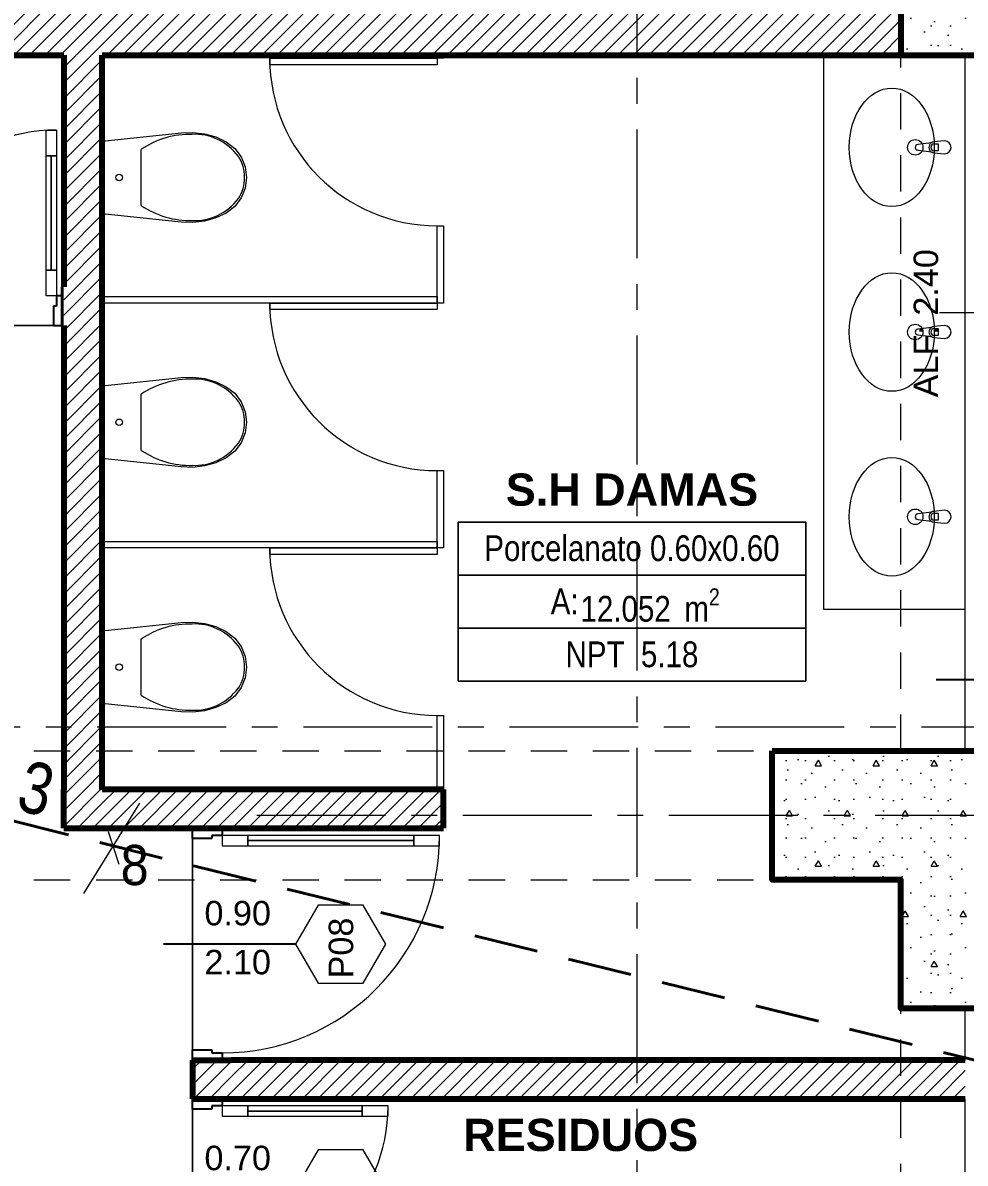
# Model space of a CAD drawing. Header units: inches. Extents: x -38 to 5698, y -33 to 92.
# Drawn here: x 140.161 to 143.82, y 15.8 to 20.225 of the extents above; entities that cross this region are included whole.
import ezdxf

# ---------------------------------------------------------------- set-up
doc = ezdxf.new("R2010")
doc.units = ezdxf.units.IN
doc.header["$MEASUREMENT"] = 0
doc.set_wipeout_variables(frame=1)
for name, pattern in [('A-PB$0$HIDDEN', [0.375, 0.25, -0.125]), ('CONTINUA', [0]), ('Hidden Line', [0.195611, 0.141111, -0.0545]), ('Punto & Raya', [0.65, 0.5, -0.075, 0, -0.075]), ('Wipeout_Contour', [1, 0, -1])]:
    doc.linetypes.add(name, pattern=pattern)
for name, color, linetype in [('02 _ ARQ _ ALB _ Ejes Generales', 7, 'Continuous'), ('02 _ ARQ _ ZON _ Espacio.3D', 7, 'Continuous'), ('08 _ STR _ EXT _ 06 Columnas', 7, 'Continuous'), ('08 _ STR _ EXT _ 09 Vigas', 7, 'Continuous'), ('Estructura - 04 MURO', 253, 'Continuous'), ('Interior - Sanitarios', 7, 'Continuous'), ('Marcador - Secciones', 251, 'Continuous')]:
    doc.layers.add(name, color=color, linetype=linetype)
for name, color, linetype, lineweight in [('distribucion a sub tableros', 210, 'CONTINUA', 40), ('Lineas Electr', 4, 'Continuous', 18), ('textos', 7, 'Continuous', 5)]:
    doc.layers.add(name, color=color, linetype=linetype, lineweight=lineweight)
doc.styles.add('Estilo_Generado_4', font='swisse.ttf')
doc.styles.add('Estilo_Generado_8', font='arialbd.ttf')
doc.styles.add('Estilo_Generado_9', font='ARIALN.TTF')
doc.styles.add('ROMANS 150', font='arial.ttf', dxfattribs={"width": 0.8, "height": 0.48})
doc.styles.add('SWISS', font='swisse.ttf')
pattern_1 = [(45, (92.500015, 3e-09), (-0.030052038, 0.030052038), [])]
pattern_2 = [(0, (92.5, 3e-09), (0, 0.3897114), [0.024375, -0.200625]), (0, (92.6125, 0.19486), (0, 0.3897114), [0.024375, -0.200625]), (60, (92.5, 3e-09), (-0.3375, 0.1948557), [0.024375, -0.200625]), (60, (92.725, 3e-09), (-0.3375, 0.1948557), [0.024375, -0.200625]), (120, (92.5244, 3e-09), (0.3375, 0.1948557), [0.024375, -0.200625]), (120, (92.7494, 3e-09), (0.3375, 0.1948557), [0.024375, -0.200625]), (0, (92.500015, 0.0375), (0, 0.075), [0, -0.075, 0, -0.1125]), (45, (92.537515, 0.0375), (-0.05303301, 0.05303301), [0, -0.05625, 0, -0.09375])]

msp = doc.modelspace()

# ---------------------------------------------------------------- hatches: boundary and pattern name
at = {"layer": '08 _ STR _ EXT _ 06 Columnas', "linetype": 'Continuous', "lineweight": 9}
h = msp.add_hatch(dxfattribs=at)
h.set_pattern_fill('HORMIGÓN_EN_MASA_0002', style=0, pattern_type=2)
h.set_pattern_definition(pattern_2)
h.paths.add_polyline_path([(143.07, 17.4), (143.07, 16.9), (143.57, 16.9), (143.57, 16.4), (144.07, 16.4), (144.07, 17.4)])

# ---------------------------------------------------------------- linework, layer by layer
at = {"layer": '02 _ ARQ _ ZON _ Espacio.3D', "color": 252, "linetype": 'Continuous', "lineweight": 13}
for p, q in [((143.2014, 18.2878), (141.8511, 18.2878)), ((141.8511, 18.2878), (141.8511, 17.6701)), ((141.8511, 18.2878), (143.2014, 18.2878)), ((141.8511, 18.0819), (141.8511, 18.2878)), ((143.2014, 17.6701), (143.2014, 18.2878)), ((143.2014, 18.2878), (143.2014, 18.0819)), ((143.2014, 18.0819), (141.8511, 18.0819)), ((141.8511, 18.0819), (143.2014, 18.0819)), ((141.8511, 17.876), (141.8511, 18.0819)), ((143.2014, 18.0819), (143.2014, 17.876)), ((143.2014, 17.876), (141.8511, 17.876)), ((141.8511, 17.876), (143.2014, 17.876)), ((141.8511, 17.6701), (141.8511, 17.876)), ((143.2014, 17.876), (143.2014, 17.6701)), ((141.8511, 17.6701), (143.2014, 17.6701)), ((143.2014, 17.6701), (141.8511, 17.6701))]:
    msp.add_line(p, q, dxfattribs=at)
at = {"layer": '02 _ ARQ _ ZON _ Espacio.3D', "color": 254, "linetype": 'Continuous', "lineweight": 0, "flags": 128}
msp.add_lwpolyline([(112.57, 17.4), (137.07, 17.4), (137.07, 16.25), (138.27, 16.25), (138.27, 15.5372), (139.92, 15.5372), (139.92, 15.1499), (140.82, 15.1499), (140.8204, 17.1), (140.32, 17.1), (140.32, 19.05), (138.17, 19.05), (138.17, 20.35)], dxfattribs=at)
at = {"layer": '02 _ ARQ _ ZON _ Espacio.3D', "color": 9, "linetype": 'Continuous', "lineweight": 5, "flags": 128}
for points in [[(138.32, 20.1), (138.32, 19.2), (139.62, 19.2), (139.62, 19.05), (140.32, 19.05), (140.32, 20.1)], [(140.47, 20.1), (140.47, 17.2499), (141.795, 17.2499), (141.795, 17.0999), (140.82, 17.0999), (140.82, 16.1999), (143.82, 16.1999), (143.82, 16.4), (143.57, 16.4), (143.57, 16.9), (143.07, 16.9), (143.07, 17.4), (143.82, 17.4), (143.82, 20.1)], [(140.97, 15.1499), (143.8199, 15.1499), (143.82, 16.0499), (140.82, 16.0499), (140.82, 15.3499), (140.97, 15.3499)]]:
    msp.add_lwpolyline(points, close=True, dxfattribs=at)
at = {"layer": '08 _ STR _ EXT _ 06 Columnas', "color": 7, "linetype": 'Continuous', "lineweight": 80, "flags": 128}
msp.add_lwpolyline([(143.07, 17.4), (144.07, 17.4), (144.07, 16.4), (143.57, 16.4), (143.57, 16.9), (143.07, 16.9)], close=True, dxfattribs=at)
at = {"layer": '08 _ STR _ EXT _ 09 Vigas', "color": 251, "linetype": 'Hidden Line', "lineweight": 13}
msp.add_line((137.07, 16.9), (143.57, 16.9), dxfattribs=at)
at = {"layer": 'Estructura - 04 MURO', "color": 165, "linetype": 'Continuous', "lineweight": 15}
for p, q in [((140.252, 19.709), (140.252, 19.809)), ((140.252, 19.809), (140.292, 19.809)), ((140.292, 19.809), (140.292, 19.709)), ((140.292, 19.709), (140.252, 19.709)), ((140.272, 19.709), (140.272, 19.265)), ((140.252, 19.165), (140.252, 19.265)), ((140.252, 19.265), (140.292, 19.265)), ((140.292, 19.265), (140.292, 19.165)), ((140.292, 19.165), (140.252, 19.165)), ((144.4731, 19.1), (143.72, 19.1)), ((141.0354, 17.072), (140.9354, 17.072)), ((140.9354, 17.072), (140.9354, 17.032)), ((141.0354, 17.032), (141.0354, 17.072)), ((141.6794, 17.052), (141.0354, 17.052)), ((141.7794, 17.072), (141.6794, 17.072)), ((141.6794, 17.072), (141.6794, 17.032)), ((141.7794, 17.032), (141.7794, 17.072)), ((140.9354, 17.032), (141.0354, 17.032)), ((141.6794, 17.032), (141.7794, 17.032)), ((141.0354, 16.0219), (140.9354, 16.0219)), ((140.9354, 16.0219), (140.9354, 15.9819)), ((141.0354, 15.9819), (141.0354, 16.0219)), ((141.5794, 16.0219), (141.4794, 16.0219)), ((141.4794, 16.0219), (141.4794, 15.9819)), ((141.5794, 15.9819), (141.5794, 16.0219)), ((140.9354, 15.9819), (141.0354, 15.9819)), ((141.4794, 16.0019), (141.0354, 16.0019)), ((141.4794, 15.9819), (141.5794, 15.9819))]:
    msp.add_line(p, q, dxfattribs=at)
at = {"layer": 'Estructura - 04 MURO', "color": 165, "linetype": 'Continuous', "lineweight": 25}
for p, q in [((140.32, 19.165), (140.292, 19.165)), ((140.292, 19.165), (140.292, 19.125)), ((140.32, 19.05), (140.32, 19.165)), ((140.292, 19.125), (140.28, 19.125)), ((140.28, 19.125), (140.28, 19.05)), ((140.28, 19.05), (140.32, 19.05)), ((140.8954, 17.06), (140.8204, 17.06)), ((140.9354, 17.072), (140.8954, 17.072)), ((140.8954, 17.072), (140.8954, 17.06)), ((140.8204, 16.24), (140.8954, 16.24)), ((140.8954, 16.24), (140.8954, 16.228)), ((140.8954, 16.228), (140.9354, 16.228)), ((140.9354, 16.0219), (140.8954, 16.0219)), ((140.8954, 16.0219), (140.8954, 16.0099)), ((140.8954, 16.0099), (140.8204, 16.0099))]:
    msp.add_line(p, q, dxfattribs=at)
at = {"layer": 'Estructura - 04 MURO', "color": 7, "linetype": 'Continuous', "lineweight": 80}
for p, q in [((140.32, 19.165), (140.32, 19.2)), ((140.32, 19.165), (140.32, 19.2)), ((140.32, 19.05), (140.32, 19.165)), ((140.32, 19.05), (140.32, 19.165)), ((140.32, 19.05), (140.32, 19.165))]:
    msp.add_line(p, q, dxfattribs=at)
at = {"layer": 'Estructura - 04 MURO', "color": 152, "linetype": 'Continuous', "lineweight": 25}
for p, q in [((144.22, 17.675), (143.7075, 17.675)), ((141.2204, 16.65), (140.7079, 16.65))]:
    msp.add_line(p, q, dxfattribs=at)
at = {"layer": 'Estructura - 04 MURO', "color": 165, "linetype": 'Continuous', "lineweight": 15, "flags": 128}
for points in [[(140.272, 19.709), (140.272, 19.265), (140.252, 19.265), (140.252, 19.709)], [(140.292, 19.709), (140.292, 19.265), (140.272, 19.265), (140.272, 19.709)], [(141.6794, 17.072), (141.0354, 17.072), (141.0354, 17.052), (141.6794, 17.052)], [(141.6794, 17.052), (141.0354, 17.052), (141.0354, 17.032), (141.6794, 17.032)], [(141.4794, 16.0219), (141.0354, 16.0219), (141.0354, 16.0019), (141.4794, 16.0019)], [(141.4794, 16.0019), (141.0354, 16.0019), (141.0354, 15.9819), (141.4794, 15.9819)]]:
    msp.add_lwpolyline(points, close=True, dxfattribs=at)
at = {"layer": 'Estructura - 04 MURO', "color": 251, "linetype": 'Continuous', "lineweight": 13, "flags": 128}
for points in [[(141.5704, 16.65), (141.4829, 16.8016), (141.3079, 16.8016), (141.2204, 16.65), (141.3079, 16.4984), (141.4829, 16.4984)], [(141.5704, 15.6999), (141.4829, 15.8515), (141.3079, 15.8515), (141.2204, 15.6999), (141.3079, 15.5484), (141.4829, 15.5484)]]:
    msp.add_lwpolyline(points, close=True, dxfattribs=at)
at = {"layer": 'Estructura - 04 MURO', "color": 7, "linetype": 'Continuous', "lineweight": 15}
for centre, radius, start, end in [((140.292, 19.165), 0.644, 90, 180), ((140.9354, 17.072), 0.844, 270, 0), ((140.9354, 16.0219), 0.644, 270, 0)]:
    msp.add_arc(centre, radius, start, end, dxfattribs=at)
at = {"layer": 'Interior - Sanitarios', "color": 205, "linetype": 'Continuous', "lineweight": 13}
for p, q in [((143.27, 20.1), (143.27, 17.95)), ((143.27, 20.1), (143.82, 20.1)), ((143.7002, 19.7553), (143.7151, 19.7553)), ((143.7151, 19.7553), (143.7151, 19.7281)), ((143.7151, 19.7281), (143.7002, 19.7281)), ((143.7002, 19.0386), (143.7151, 19.0386)), ((143.7151, 19.0386), (143.7151, 19.0114)), ((143.7151, 19.0114), (143.7002, 19.0114)), ((143.7002, 18.3219), (143.7151, 18.3219)), ((143.7151, 18.3219), (143.7151, 18.2947)), ((143.7151, 18.2947), (143.7002, 18.2947)), ((143.27, 17.95), (143.82, 17.95))]:
    msp.add_line(p, q, dxfattribs=at)
at = {"layer": 'Interior - Sanitarios', "color": 251, "linetype": 'Continuous', "lineweight": 13}
for p, q in [((140.6214, 19.6249), (140.6214, 19.7339)), ((140.6214, 19.516), (140.6214, 19.6249)), ((140.6214, 18.6749), (140.6214, 18.7839)), ((140.6214, 18.566), (140.6214, 18.6749)), ((140.6214, 17.7249), (140.6214, 17.8339)), ((140.6214, 17.616), (140.6214, 17.7249))]:
    msp.add_line(p, q, dxfattribs=at)
at = {"layer": 'Interior - Sanitarios', "color": 175, "linetype": 'Continuous', "lineweight": 13}
for p, q in [((141.77, 19.1499), (141.77, 19.4374)), ((141.77, 19.4374), (141.795, 19.4374)), ((141.795, 19.4374), (141.795, 19.1499)), ((141.77, 19.1374), (141.77, 19.1499)), ((141.795, 19.1374), (141.77, 19.1374)), ((141.795, 19.1499), (141.795, 19.1374)), ((141.77, 18.1999), (141.77, 18.4874)), ((141.77, 18.4874), (141.795, 18.4874)), ((141.795, 18.4874), (141.795, 18.1999)), ((141.77, 18.1874), (141.77, 18.1999)), ((141.795, 18.1874), (141.77, 18.1874)), ((141.795, 18.1999), (141.795, 18.1874))]:
    msp.add_line(p, q, dxfattribs=at)
at = {"layer": 'Interior - Sanitarios', "color": 175, "linetype": 'Continuous', "lineweight": 13, "flags": 128}
for points in [[(141.795, 20.0874), (141.77, 20.0874), (141.77, 20.0999), (141.795, 20.0999)], [(140.47, 19.1374), (140.47, 19.1624), (141.77, 19.1624), (141.77, 19.1374)], [(140.47, 18.1874), (140.47, 18.2124), (141.77, 18.2124), (141.77, 18.1874)], [(141.795, 17.2499), (141.77, 17.2499), (141.77, 17.5374), (141.795, 17.5374)]]:
    msp.add_lwpolyline(points, close=True, dxfattribs=at)
at = {"layer": 'Interior - Sanitarios', "color": 7, "linetype": 'Continuous', "lineweight": 13, "flags": 128}
for points in [[(141.77, 20.0624), (141.12, 20.0624), (141.12, 20.0874), (141.77, 20.0874)], [(141.77, 19.1124), (141.12, 19.1124), (141.12, 19.1374), (141.77, 19.1374)], [(141.77, 18.1624), (141.12, 18.1624), (141.12, 18.1874), (141.77, 18.1874)]]:
    msp.add_lwpolyline(points, close=True, dxfattribs=at)
at = {"layer": 'Interior - Sanitarios', "color": 251, "linetype": 'Continuous', "lineweight": 13, "flags": 128}
for points in [[(140.8667, 19.7944), (140.9103, 19.7819), (140.9513, 19.7629), (140.9839, 19.7373), (141.0088, 19.7043), (141.0245, 19.666), (141.03, 19.6249), (141.0245, 19.5839), (141.0088, 19.5456), (140.9839, 19.5125), (140.9513, 19.4869), (140.9103, 19.4679), (140.8667, 19.4555), (140.8218, 19.45), (140.7766, 19.4516), (140.47, 19.484), (140.47, 19.7659), (140.7766, 19.7983), (140.8218, 19.7998)], [(140.8667, 18.8444), (140.9103, 18.8319), (140.9513, 18.8129), (140.9839, 18.7873), (141.0088, 18.7543), (141.0245, 18.716), (141.03, 18.6749), (141.0245, 18.6339), (141.0088, 18.5956), (140.9839, 18.5625), (140.9513, 18.5369), (140.9103, 18.5179), (140.8667, 18.5055), (140.8218, 18.5), (140.7766, 18.5016), (140.47, 18.534), (140.47, 18.8159), (140.7766, 18.8483), (140.8218, 18.8498)], [(140.8667, 17.8944), (140.9103, 17.8819), (140.9513, 17.8629), (140.9839, 17.8373), (141.0088, 17.8043), (141.0245, 17.766), (141.03, 17.7249), (141.0245, 17.6839), (141.0088, 17.6456), (140.9839, 17.6125), (140.9513, 17.5869), (140.9103, 17.5679), (140.8667, 17.5555), (140.8218, 17.55), (140.7766, 17.5516), (140.47, 17.584), (140.47, 17.8659), (140.7766, 17.8983), (140.8218, 17.8998)]]:
    msp.add_lwpolyline(points, close=True, dxfattribs=at)
at = {"layer": 'Interior - Sanitarios', "color": 205, "linetype": 'Continuous', "lineweight": 13, "flags": 128}
for points in [[(143.74, 19.7667), (143.698, 19.7627, 0.12102), (143.6885, 19.7594), (143.6356, 19.7528, 0.882566), (143.6356, 19.7306), (143.6885, 19.7239, 0.12102), (143.698, 19.7207), (143.74, 19.7167, 1)], [(143.74, 19.05), (143.698, 19.046, 0.12102), (143.6885, 19.0427), (143.6356, 19.0361, 0.882566), (143.6356, 19.0139), (143.6885, 19.0073, 0.12102), (143.698, 19.004), (143.74, 19, 1)], [(143.74, 18.3333), (143.698, 18.3293, 0.12102), (143.6885, 18.3261), (143.6356, 18.3194, 0.882566), (143.6356, 18.2972), (143.6885, 18.2906, 0.12102), (143.698, 18.2873), (143.74, 18.2833, 1)]]:
    msp.add_lwpolyline(points, format="xyb", close=True, dxfattribs=at)
at = {"layer": 'Interior - Sanitarios', "color": 205, "linetype": 'Continuous', "lineweight": 13}
for centre in [(143.6261, 19.7417), (143.6261, 19.025), (143.6261, 18.3083)]:
    msp.add_circle(centre, 0.03, dxfattribs=at)
at = {"layer": 'Interior - Sanitarios', "color": 251, "linetype": 'Continuous', "lineweight": 13}
for centre in [(140.535, 19.6249), (140.535, 18.6749), (140.535, 17.7249)]:
    msp.add_circle(centre, 0.0127, dxfattribs=at)
at = {"layer": 'Interior - Sanitarios', "color": 7, "linetype": 'Continuous', "lineweight": 13}
for centre in [(141.77, 20.0874), (141.77, 19.1374), (141.77, 18.1874)]:
    msp.add_arc(centre, 0.65, 180, 270, dxfattribs=at)
at = {"layer": 'Interior - Sanitarios', "color": 205, "linetype": 'Continuous', "lineweight": 13}
for centre, radius, start, end in [((143.6999, 19.7417), 0.0211, 122.771, 237.229), ((143.7002, 19.7417), 0.0136, 90, 270), ((143.6999, 19.025), 0.0211, 122.771, 237.229), ((143.7002, 19.025), 0.0136, 90, 270), ((143.6999, 18.3083), 0.0211, 122.771, 237.229), ((143.7002, 18.3083), 0.0136, 90, 270)]:
    msp.add_arc(centre, radius, start, end, dxfattribs=at)
for centre in [(143.535, 19.7417), (143.535, 19.025), (143.535, 18.3083)]:
    msp.add_ellipse(centre, major_axis=(0, 0.23), ratio=0.717391, dxfattribs=at)
at = {"layer": 'Interior - Sanitarios', "color": 251, "linetype": 'Continuous', "lineweight": 13}
for centre, major_axis, start_param, end_param in [((140.8094, 19.3668), (0, 0.4253), 6.259569, 6.81259), ((140.8308, 19.5355), (0, 0.2569), 5.438328, 6.338917), ((140.9011, 19.6241), (0, 0.1385), 4.71825, 5.344893), ((140.9012, 19.6257), (0, 0.1385), 4.079884, 4.706528), ((140.8094, 19.883), (0, 0.4253), 2.61219, 3.165211), ((140.8308, 19.7144), (0, 0.2569), 3.085865, 3.986454), ((140.8094, 18.4168), (0, 0.4253), 6.259569, 6.81259), ((140.8308, 18.5855), (0, 0.2569), 5.438328, 6.338917), ((140.9011, 18.6741), (0, 0.1385), 4.71825, 5.344893), ((140.9012, 18.6757), (0, 0.1385), 4.079884, 4.706528), ((140.8308, 18.7644), (0, 0.2569), 3.085865, 3.986454), ((140.8094, 18.933), (0, 0.4253), 2.61219, 3.165211), ((140.8094, 17.4668), (0, 0.4253), 6.259569, 6.81259), ((140.8308, 17.6355), (0, 0.2569), 5.438328, 6.338917), ((140.9011, 17.7241), (0, 0.1385), 4.71825, 5.344893), ((140.9012, 17.7257), (0, 0.1385), 4.079884, 4.706528), ((140.8094, 17.983), (0, 0.4253), 2.61219, 3.165211), ((140.8308, 17.8144), (0, 0.2569), 3.085865, 3.986454)]:
    msp.add_ellipse(centre, major_axis=major_axis, ratio=0.875546, start_param=start_param, end_param=end_param, dxfattribs=at)

# ---------------------------------------------------------------- texts
at = {"layer": '02 _ ARQ _ ZON _ Espacio.3D', "color": 252, "lineweight": 25, "attachment_point": 2}
for s, insert, char_height, style in [('\\A1;{\\pqc;\\pt0;\\fArial|b1|i0|c0|p34;S.H DAMAS}', (142.5262, 18.4762), 0.125, 'Estilo_Generado_8'), ('\\A1;{\\pqc;\\pt0;\\fArial Narrow|b0|i0|c0|p34;Porcelanato 0.60x0.60}', (142.5262, 18.2363), 0.1, 'Estilo_Generado_9'), ('\\A1;{\\pqc;\\pt0;\\fArial Narrow|b0|i0|c0|p34;A: }', (142.2651, 18.03), 0.1, 'Estilo_Generado_9'), ('\\A1;{\\pqc;\\pt0,0.3;\\fArial Narrow|b0|i0|c0|p34;12.052\\fArial Narrow|b0|i0|c0|p34;\\A1{\\H.66x;\\S^  ;}\\fArial Narrow|b0|i0|c0|p34; m\\fArial Narrow|b0|i0|c0|p34;\\A1{\\H.66x;\\S2^  ;}}', (142.5968, 18.0304), 0.1, 'Estilo_Generado_9'), ('\\A1;{\\pqc;\\pt0;\\fArial Narrow|b0|i0|c0|p34;NPT  5.18}', (142.5262, 17.8246), 0.1, 'Estilo_Generado_9'), ('\\A1;{\\pqc;\\pt0;\\fArial|b1|i0|c0|p34;RESIDUOS}', (142.3271, 15.9721), 0.125, 'Estilo_Generado_8')]:
    msp.add_mtext(s, dxfattribs=dict(at, insert=insert, char_height=char_height, style=style))
at = {"layer": 'distribucion a sub tableros', "linetype": 'A-PB$0$HIDDEN', "lineweight": 40, "insert": (140.0044, 17.2879), "char_height": 0.2, "width": 2.149304, "attachment_point": 5, "rotation": 345.963, "style": 'ROMANS 150'}
msp.add_mtext('C-2,3', dxfattribs=at)
at = {"layer": 'Estructura - 04 MURO', "color": 251, "lineweight": 25, "char_height": 0.095, "attachment_point": 7, "style": 'Estilo_Generado_4'}
for s, insert, rotation in [('\\A1;{\\pql;\\pt0;\\fSwis721 Ex BT|b0|i0|c0|p34;ALF: 2.40\\fSwis721 Ex BT|b0|i0|c0|p34;\\A1{\\H.66x;\\S^  ;}\\fSwis721 Ex BT|b0|i0|c0|p34;\\fSwis721 Ex BT|b0|i0|c0|p34;}', (143.7425, 18.7713), 89.9996), ('\\A1;{\\pql;\\pt0;\\fSwis721 Ex BT|b0|i0|c0|p34;P08\\fSwis721 Ex BT|b0|i0|c0|p34;\\fSwis721 Ex BT|b0|i0|c0|p34;\\fSwis721 Ex BT|b0|i0|c0|p34;}', (141.4453, 16.5167), 90)]:
    msp.add_mtext(s, dxfattribs=dict(at, insert=insert, rotation=rotation))
for s, insert in [('\\A1;{\\pql;\\pt0;\\fSwis721 Ex BT|b0|i0|c0|p34;0.90\\fSwis721 Ex BT|b0|i0|c0|p34;\\A1{\\H.66x;\\S^  ;}\\fSwis721 Ex BT|b0|i0|c0|p34;\\fSwis721 Ex BT|b0|i0|c0|p34;}', (140.8664, 16.6949)), ('\\A1;{\\pql;\\pt0;\\fSwis721 Ex BT|b0|i0|c0|p34;2.10\\fSwis721 Ex BT|b0|i0|c0|p34;\\A1{\\H.66x;\\S^  ;}\\fSwis721 Ex BT|b0|i0|c0|p34;\\fSwis721 Ex BT|b0|i0|c0|p34;}', (140.8664, 16.505)), ('\\A1;{\\pql;\\pt0;\\fSwis721 Ex BT|b0|i0|c0|p34;0.70\\fSwis721 Ex BT|b0|i0|c0|p34;\\A1{\\H.66x;\\S^  ;}\\fSwis721 Ex BT|b0|i0|c0|p34;\\fSwis721 Ex BT|b0|i0|c0|p34;}', (140.8664, 15.745))]:
    msp.add_mtext(s, dxfattribs=dict(at, insert=insert))
at = {"layer": 'textos', "style": 'SWISS', "width": 0.9}
msp.add_text('8 ', height=0.156, dxfattribs=at).set_placement((140.541, 16.879))

# ---------------------------------------------------------------- next in the draw order: wipeouts: each hides what was drawn before it
at = {"color": 254, "linetype": 'Wipeout_Contour', "lineweight": 0, "ltscale": 3410.976089}
msp.add_wipeout([(138.32, 20.1), (143.57, 20.1), (143.57, 20.35), (138.32, 20.35)], dxfattribs=at).dxf.layer = 'Estructura - 04 MURO'
at = {"color": 254, "linetype": 'Wipeout_Contour', "lineweight": 0, "ltscale": 2556.818272}
msp.add_wipeout([(140.32, 17.25), (140.32, 17.1), (140.47, 17.25)], dxfattribs=at).dxf.layer = 'Estructura - 04 MURO'
at = {"color": 254, "linetype": 'Wipeout_Contour', "lineweight": 0, "ltscale": 3416.426187}
msp.add_wipeout([(140.9704, 16.0499), (143.82, 16.0499), (143.82, 16.1999), (140.9704, 16.1999)], dxfattribs=at).dxf.layer = 'Estructura - 04 MURO'

# ---------------------------------------------------------------- next in the draw order: hatches: boundary and pattern name
at = {"layer": '08 _ STR _ EXT _ 06 Columnas', "linetype": 'Continuous', "lineweight": 9}
h = msp.add_hatch(dxfattribs=at)
h.set_pattern_fill('HORMIGÓN_EN_MASA_0002', style=0, pattern_type=2)
h.set_pattern_definition(pattern_2)
h.paths.add_polyline_path([(143.57, 20.7), (143.57, 20.1), (144.07, 20.1), (144.07, 20.35), (144.07, 20.35), (144.07, 20.7)])
at = {"layer": 'Estructura - 04 MURO', "linetype": 'Continuous', "lineweight": 5}
h = msp.add_hatch(dxfattribs=at)
h.set_pattern_fill('LADRILLO_COMÚN_0002', color=252, style=0, pattern_type=2)
h.set_pattern_definition(pattern_1)
h.paths.add_polyline_path([(138.32, 20.1), (143.57, 20.1), (143.57, 20.35), (138.32, 20.35)])
h = msp.add_hatch(dxfattribs=at)
h.set_pattern_fill('LADRILLO_COMÚN_0002', color=252, style=0, pattern_type=2)
h.set_pattern_definition(pattern_1)
h.paths.add_polyline_path([(140.32, 17.25), (140.32, 17.1), (140.47, 17.25)])
h = msp.add_hatch(dxfattribs=at)
h.set_pattern_fill('LADRILLO_COMÚN_0002', color=252, style=0, pattern_type=2)
h.set_pattern_definition(pattern_1)
h.paths.add_polyline_path([(140.9704, 16.0499), (143.82, 16.0499), (143.82, 16.1999), (140.9704, 16.1999)])

# ---------------------------------------------------------------- next in the draw order: linework, layer by layer
at = {"layer": '08 _ STR _ EXT _ 06 Columnas', "color": 7, "linetype": 'Continuous', "lineweight": 80, "flags": 128}
msp.add_lwpolyline([(144.07, 20.35), (144.07, 20.7), (143.57, 20.7), (143.57, 20.1), (144.07, 20.1)], dxfattribs=at)
at = {"layer": '08 _ STR _ EXT _ 09 Vigas', "color": 251, "linetype": 'Hidden Line', "lineweight": 13}
for p, q in [((143.57, 17.4), (143.57, 20.35)), ((143.57, 7.7), (143.57, 16.9))]:
    msp.add_line(p, q, dxfattribs=at)
at = {"layer": 'Estructura - 04 MURO', "color": 7, "linetype": 'Continuous', "lineweight": 80, "flags": 128}
for points in [[(138.32, 20.1), (140.32, 20.1)], [(140.47, 20.1), (143.57, 20.1)], [(143.82, 16.1999), (140.9704, 16.1999)], [(140.9704, 16.0499), (143.82, 16.0499)]]:
    msp.add_lwpolyline(points, dxfattribs=at)
at = {"layer": 'Marcador - Secciones', "color": 251, "linetype": 'Punto & Raya', "lineweight": 13}
msp.add_line((142.5454, 46.2111), (142.5454, 0.9472), dxfattribs=at)

# ---------------------------------------------------------------- next in the draw order: wipeouts: each hides what was drawn before it
at = {"color": 254, "linetype": 'Wipeout_Contour', "lineweight": 0, "ltscale": 2555.945267}
msp.add_wipeout([(140.47, 17.25), (140.32, 17.1), (140.47, 17.1)], dxfattribs=at).dxf.layer = 'Estructura - 04 MURO'
at = {"color": 254, "linetype": 'Wipeout_Contour', "lineweight": 0, "ltscale": 3410.428083}
msp.add_wipeout([(140.8204, 16.0499), (140.9704, 16.0499), (140.9704, 16.2), (140.8204, 16.2)], dxfattribs=at).dxf.layer = 'Estructura - 04 MURO'

# ---------------------------------------------------------------- next in the draw order: hatches: boundary and pattern name
at = {"layer": 'Estructura - 04 MURO', "linetype": 'Continuous', "lineweight": 5}
h = msp.add_hatch(dxfattribs=at)
h.set_pattern_fill('LADRILLO_COMÚN_0002', color=252, style=0, pattern_type=2)
h.set_pattern_definition(pattern_1)
h.paths.add_polyline_path([(140.47, 17.25), (140.32, 17.1), (140.47, 17.1)])
h = msp.add_hatch(dxfattribs=at)
h.set_pattern_fill('LADRILLO_COMÚN_0002', color=252, style=0, pattern_type=2)
h.set_pattern_definition(pattern_1)
h.paths.add_polyline_path([(140.8204, 16.0499), (140.9704, 16.0499), (140.9704, 16.2), (140.8204, 16.2)])

# ---------------------------------------------------------------- next in the draw order: linework, layer by layer
at = {"layer": 'Estructura - 04 MURO', "color": 165, "linetype": 'Continuous', "lineweight": 25}
for p, q in [((140.8204, 16.2), (140.8204, 16.24)), ((140.9354, 16.2), (140.8204, 16.2)), ((140.9354, 16.228), (140.9354, 16.2)), ((140.8204, 16.0499), (140.9354, 16.0499)), ((140.8204, 16.0099), (140.8204, 16.0499)), ((140.9354, 16.0499), (140.9354, 16.0219))]:
    msp.add_line(p, q, dxfattribs=at)
at = {"layer": 'Estructura - 04 MURO', "color": 7, "linetype": 'Continuous', "lineweight": 80}
for p, q in [((140.8204, 16.2), (140.9354, 16.2)), ((140.8204, 16.2), (140.9354, 16.2)), ((140.8204, 16.2), (140.9354, 16.2)), ((140.9354, 16.2), (140.9704, 16.2)), ((140.9354, 16.2), (140.9704, 16.2)), ((140.8204, 16.0499), (140.9354, 16.0499)), ((140.8204, 16.0499), (140.9354, 16.0499)), ((140.8204, 16.0499), (140.9354, 16.0499)), ((140.9354, 16.0499), (140.9704, 16.0499)), ((140.9354, 16.0499), (140.9704, 16.0499))]:
    msp.add_line(p, q, dxfattribs=at)
at = {"layer": 'Estructura - 04 MURO', "color": 7, "linetype": 'Continuous', "lineweight": 80, "flags": 128}
for points in [[(140.32, 17.1), (140.32, 17.25)], [(140.8204, 16.2), (140.8204, 16.0499)], [(140.9704, 16.1999), (140.9704, 16.2)]]:
    msp.add_lwpolyline(points, dxfattribs=at)

# ---------------------------------------------------------------- next in the draw order: wipeouts: each hides what was drawn before it
at = {"color": 254, "linetype": 'Wipeout_Contour', "lineweight": 0, "ltscale": 3411.458448}
msp.add_wipeout([(140.47, 17.1), (141.795, 17.1), (141.795, 17.25), (140.47, 17.25)], dxfattribs=at).dxf.layer = 'Estructura - 04 MURO'

# ---------------------------------------------------------------- next in the draw order: hatches: boundary and pattern name
at = {"layer": 'Estructura - 04 MURO', "linetype": 'Continuous', "lineweight": 5}
h = msp.add_hatch(dxfattribs=at)
h.set_pattern_fill('LADRILLO_COMÚN_0002', color=252, style=0, pattern_type=2)
h.set_pattern_definition(pattern_1)
h.paths.add_polyline_path([(140.47, 17.1), (141.795, 17.1), (141.795, 17.25), (140.47, 17.25)])

# ---------------------------------------------------------------- next in the draw order: linework, layer by layer
at = {"layer": '02 _ ARQ _ ALB _ Ejes Generales', "color": 252, "linetype": 'Punto & Raya', "lineweight": 13}
msp.add_line((141.07, 17.15), (147.07, 17.15), dxfattribs=at)
at = {"layer": 'Estructura - 04 MURO', "color": 7, "linetype": 'Continuous', "lineweight": 80}
for p, q in [((140.8204, 17.1), (140.9354, 17.1)), ((140.8204, 17.1), (140.9354, 17.1)), ((140.8204, 17.1), (140.9354, 17.1)), ((140.9354, 17.1), (140.9704, 17.1)), ((140.9354, 17.1), (140.9704, 17.1))]:
    msp.add_line(p, q, dxfattribs=at)
at = {"layer": 'Estructura - 04 MURO', "color": 165, "linetype": 'Continuous', "lineweight": 25}
for p, q in [((140.8204, 17.1), (140.9354, 17.1)), ((140.8204, 17.06), (140.8204, 17.1)), ((140.9354, 17.1), (140.9354, 17.072))]:
    msp.add_line(p, q, dxfattribs=at)
at = {"layer": 'Estructura - 04 MURO', "color": 7, "linetype": 'Continuous', "lineweight": 80, "flags": 128}
for points in [[(141.795, 17.25), (140.47, 17.25)], [(141.795, 17.1), (141.795, 17.25)], [(140.32, 17.1), (140.8204, 17.1)], [(140.9704, 17.1), (141.795, 17.1)]]:
    msp.add_lwpolyline(points, dxfattribs=at)
at = {"layer": 'Lineas Electr', "ltscale": 0.3}
for p, q in [((140.398, 16.8463), (140.6161, 17.1969)), ((140.5352, 16.9595), (140.4942, 17.0857))]:
    msp.add_line(p, q, dxfattribs=at)

# ---------------------------------------------------------------- next in the draw order: wipeouts: each hides what was drawn before it
at = {"color": 254, "linetype": 'Wipeout_Contour', "lineweight": 0, "ltscale": 3408.639967}
msp.add_wipeout([(140.32, 20.1), (140.32, 17.25), (140.47, 17.25), (140.47, 20.1)], dxfattribs=at).dxf.layer = 'Estructura - 04 MURO'

# ---------------------------------------------------------------- next in the draw order: hatches: boundary and pattern name
at = {"layer": 'Estructura - 04 MURO', "linetype": 'Continuous', "lineweight": 5}
h = msp.add_hatch(dxfattribs=at)
h.set_pattern_fill('LADRILLO_COMÚN_0002', color=252, style=0, pattern_type=2)
h.set_pattern_definition(pattern_1)
h.paths.add_polyline_path([(140.32, 20.1), (140.32, 17.25), (140.47, 17.25), (140.47, 20.1)])

# ---------------------------------------------------------------- next in the draw order: linework, layer by layer
at = {"layer": '08 _ STR _ EXT _ 09 Vigas', "color": 251, "linetype": 'Hidden Line', "lineweight": 13}
msp.add_line((137.07, 17.4), (143.57, 17.4), dxfattribs=at)
at = {"layer": 'distribucion a sub tableros', "linetype": 'A-PB$0$HIDDEN', "lineweight": 40}
msp.add_line((137.9126, 17.6781), (144.668, 15.9979), dxfattribs=at)
at = {"layer": 'Estructura - 04 MURO', "color": 7, "linetype": 'Continuous', "lineweight": 80, "flags": 128}
for points in [[(140.32, 20.1), (140.32, 19.2)], [(140.47, 17.25), (140.47, 20.1)], [(140.32, 19.05), (140.32, 17.25)]]:
    msp.add_lwpolyline(points, dxfattribs=at)
at = {"layer": 'Marcador - Secciones', "color": 251, "linetype": 'Punto & Raya', "lineweight": 13}
msp.add_line((138.8506, 17.4928), (149.2072, 17.4928), dxfattribs=at)

doc.saveas('drawing.dxf')
